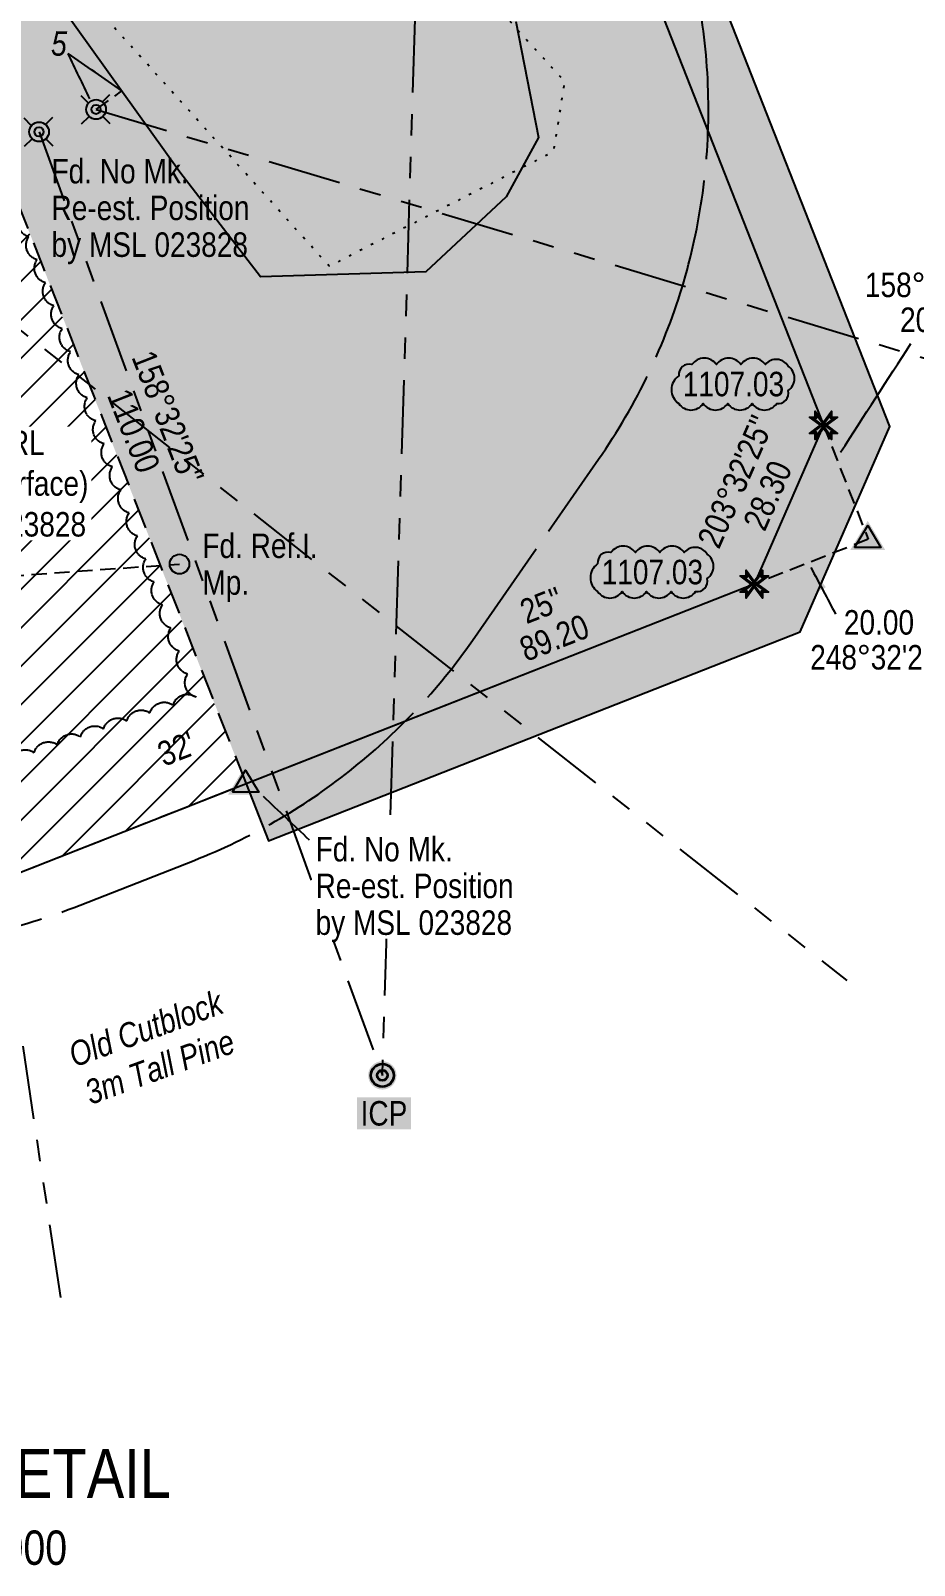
# Model space of a CAD drawing. Extents: x 357117 to 366258, y 6049523 to 6057149.
# Drawn here: x 359876 to 360236, y 6051631 to 6052258 of the extents above; entities that cross this region are included whole.
import ezdxf
from ezdxf.enums import TextEntityAlignment as Align

# ---------------------------------------------------------------- set-up
doc = ezdxf.new("R2010")
doc.units = 0
doc.header["$LTSCALE"] = 5
for name, pattern in [('0', [1, 1, 0]), ('foc-ACCESSROAD', [3.75, 2.5, -1.25]), ('foc-BUFFER', [16.75, 15, -1.75]), ('foc-DRILLPATH', [14.75, 6, -1.75, 1.75, -1.75, 1.75, -1.75]), ('foc-TIELINE', [1.875, 1.25, -0.625]), ('foc-TOPO', [1, 0.2, -0.8]), ('foc-TRAV', [1.875, 1.25, -0.625])]:
    doc.linetypes.add(name, pattern=pattern)
for name, color, linetype in [('AUX-BUFFER', 7, 'foc-BUFFER'), ('C-WS', 13, 'foc-ACCESSROAD'), ('DETAIL-T', 7, 'Continuous'), ('L-BD1', 253, 'Continuous'), ('L-MON', 1, 'Continuous'), ('P-ELEVATION', 7, 'Continuous'), ('P-PDRILLPATH', 12, 'foc-DRILLPATH'), ('P-PROPOSED', 10, 'Continuous'), ('P-PROPOSED-EXISTING-H', 59, 'Continuous'), ('P-PROPOSED-H', 21, 'Continuous'), ('P-TEMP-BLUE', 146, 'Continuous'), ('P-TRAV', 4, 'foc-TRAV'), ('T-BUSH', 110, '0'), ('T-BUSH-T', 110, 'Continuous'), ('T-TIE', 201, 'foc-TIELINE'), ('T-VEGETATION CHANGE', 104, 'foc-TOPO'), ('WETLAND', 143, 'Continuous')]:
    doc.layers.add(name, color=color, linetype=linetype)
doc.layers.add('C-WS-T', color=13, linetype='Continuous', lineweight=9)
doc.layers.add('T-TIE-T', color=201, linetype='Continuous', lineweight=18)
doc.layers.add('P-TEMP-BLUE-H', color=7, linetype='Continuous', true_color=0x99e6ff)
doc.styles.add('80', font='ARIALN.TTF', dxfattribs={"height": 10})
doc.styles.add('80CG', font='ARIALN.TTF', dxfattribs={"height": 10})
doc.styles.add('80L', font='ARIALN.TTF', dxfattribs={"height": 10})
doc.dimstyles.new('Compass 5 000', dxfattribs={"dimscale": 5, "dimtxt": 9, "dimasz": 2, "dimexe": 0.2, "dimexo": 0.0625, "dimgap": 0.5, "dimtad": 0, "dimtih": 1, "dimtoh": 1, "dimzin": 0, "dimdsep": 46, "dimtxsty": '80CG', "dimcen": 0.1, "dimse1": 1, "dimse2": 1, "dimclrd": 256, "dimclrt": 256, "dimaunit": 1, "dimadec": 4, "dimazin": 0, "dimtfac": 0.06, "dimtofl": 0, "dimtmove": 0, "dimatfit": 1, "dimfxl": 0.2, "dimtolj": 1, "dimtzin": 0, "dimlwd": -1, "dimarcsym": 0})

# ---------------------------------------------------------------- blocks, each defined once
blk = doc.blocks.new('TRIA')
blk.add_hatch(color=255).paths.add_polyline_path([(-0.04, 1.52), (-1.47, -0.87), (1.39, -0.87)])
blk = doc.blocks.new('TRIAA')
blk.add_blockref('TRIA', (0, 0))
blk = doc.blocks.new('TRIB')
at = {"color": 1}
blk.add_lwpolyline([(-1.12, -0.67), (-0.04, 1.13), (1.04, -0.67)], close=True, dxfattribs=at)
blk = doc.blocks.new('TRIBB')
blk.add_blockref('TRIB', (0, 0))
blk = doc.blocks.new('TRICC')
for name in ['TRIAA', 'TRIBB']:
    blk.add_blockref(name, (0, 0))
blk = doc.blocks.new('plspike')
blk.add_blockref('TRICC', (0, 0))
blk = doc.blocks.new('fdia')
at = {"color": 255, "const_width": 1}
blk.add_lwpolyline([(-0.5, 0, 1), (0.5, 0, 1)], format="xyb", close=True, dxfattribs=at)
blk = doc.blocks.new('Fdiaa')
blk.add_blockref('fdia', (0, 0))
blk = doc.blocks.new('fdib')
at = {"color": 1, "const_width": 1.6}
blk.add_lwpolyline([(-0.4, 0, 1), (0.4, 0, 1)], format="xyb", close=True, dxfattribs=at)
at = {"color": 1}
blk.add_circle((0, 0), 0.8, dxfattribs=at)
blk = doc.blocks.new('Fdibb')
blk.add_blockref('fdib', (0, 0))
blk = doc.blocks.new('fdicc')
for name in ['Fdibb', 'Fdiaa']:
    blk.add_blockref(name, (0, 0))
blk = doc.blocks.new('FDI')
blk.add_blockref('fdicc', (0, 0))
blk = doc.blocks.new('WC')
at = {"layer": 'L-MON'}
h = blk.add_hatch(color=255, dxfattribs=at)
h.dxf.hatch_style = 1
edge = h.paths.add_edge_path()
edge.add_arc((0, 0), 0.9, 0, 360)
at = {"layer": 'L-MON', "color": 240, "flags": 128}
for points in [[(-0.62, 0.5), (-1.23, 1.12)], [(0.52, 0.61), (1.13, 1.21)], [(-1.18, -1.18), (-0.56, -0.57)], [(1.16, -1.18), (0.56, -0.57)]]:
    blk.add_lwpolyline(points, dxfattribs=at)
at = {"layer": 'L-MON', "color": 240}
for radius in [0.8, 0.373]:
    blk.add_circle((0, 0), radius, dxfattribs=at)
blk = doc.blocks.new('TEMP')
h = blk.add_hatch(color=255)
h.dxf.hatch_style = 1
h.paths.add_polyline_path([(0, 0.25), (-0.67, 1.15), (-0.67, 0.67), (-1.15, 0.67), (-0.25, 0), (-1.15, -0.67), (-0.67, -0.67), (-0.67, -1.15), (0, -0.25), (0.67, -1.15), (0.67, -0.67), (1.15, -0.67), (0.25, 0), (1.15, 0.67), (0.67, 0.67), (0.67, 1.15)])
h.paths.add_polyline_path([(0.57, 0.85), (0.57, 0.57), (0.85, 0.57), (0.08, 0), (0.85, -0.57), (0.57, -0.57), (0.57, -0.85), (0, -0.08), (-0.57, -0.85), (-0.57, -0.57), (-0.85, -0.57), (-0.08, 0), (-0.85, 0.57), (-0.57, 0.57), (-0.57, 0.85), (0, 0.08)], flags=16)
h = blk.add_hatch(color=1)
h.dxf.hatch_style = 1
h.paths.add_polyline_path([(0, 0.08), (-0.57, 0.85), (-0.57, 0.57), (-0.85, 0.57), (-0.08, 0), (-0.85, -0.57), (-0.57, -0.57), (-0.57, -0.85), (0, -0.08), (0.57, -0.85), (0.57, -0.57), (0.85, -0.57), (0.08, 0), (0.85, 0.57), (0.57, 0.57), (0.57, 0.85)])
at = {"color": 1}
for p, q in [((-0.08, 0), (0.08, 0)), ((0, 0.08), (0, -0.08))]:
    blk.add_line(p, q, dxfattribs=at)
at = {"color": 255, "flags": 128}
blk.add_lwpolyline([(-0.25, 0), (-1.15, 0.67), (-0.67, 0.67), (-0.67, 1.15), (0, 0.25), (0.67, 1.15), (0.67, 0.67), (1.15, 0.67), (0.25, 0), (1.15, -0.67), (0.67, -0.67), (0.67, -1.15), (0, -0.25), (-0.67, -1.15), (-0.67, -0.67), (-1.15, -0.67)], close=True, dxfattribs=at)
at = {"color": 1, "flags": 128}
blk.add_lwpolyline([(-0.08, 0), (-0.85, 0.57), (-0.57, 0.57), (-0.57, 0.85), (0, 0.08), (0.57, 0.85), (0.57, 0.57), (0.85, 0.57), (0.08, 0), (0.85, -0.57), (0.57, -0.57), (0.57, -0.85), (0, -0.08), (-0.57, -0.85), (-0.57, -0.57), (-0.85, -0.57)], close=True, dxfattribs=at)
blk = doc.blocks.new('*U86')
at = {"layer": 'P-ELEVATION'}
h = blk.add_hatch(color=111, dxfattribs=at)
h.dxf.hatch_style = 1
edge = h.paths.add_edge_path()
edge.add_arc((-17.35, -4.5), 6.1, 215, 325)
edge.add_arc((-7.35, -4.5), 6.1, 215, 325)
edge.add_arc((2.65, -4.5), 6.1, 215, 325)
edge.add_arc((12.65, -4.5), 6.1, 215, 325)
edge.add_arc((18.14, -3.7), 4.32, 263.43363, 373.43363)
edge.add_arc((18.85, 2.3), 6.1, 305, 415)
edge.add_arc((17.45, 4.39), 5.69, 30.69553, 140.69553)
edge.add_arc((8.05, 4.5), 6.1, 35, 145)
edge.add_arc((-1.95, 4.5), 6.1, 35, 145)
edge.add_arc((-11.95, 4.5), 6.1, 35, 145)
edge.add_arc((-18.04, 3.81), 4.33, 75.42608, 185.42608)
edge.add_arc((-18.36, -2.3), 6.96, 125, 235)
at = {"color": 240, "flags": 128}
blk.add_lwpolyline([(-22.35, -8, 0.520567), (-12.35, -8, 0.520567), (-2.35, -8, 0.520567), (7.65, -8, 0.520567), (17.65, -8, 0.520567), (22.35, -2.7, 0.520567), (22.35, 7.3, 0.520567), (13.05, 8, 0.520567), (3.05, 8, 0.520567), (-6.95, 8, 0.520567), (-16.95, 8, 0.520567), (-22.35, 3.4, 0.520567)], format="xyb", close=True, dxfattribs=at)
at = {"layer": 'P-ELEVATION', "color": 240, "flags": 128}
blk.add_lwpolyline([(0, 0, 12.5, 0, 0), (-11.05, -5.53, 0, 0, 0)], format="xyseb", dxfattribs=at)
at = {"layer": 'P-ELEVATION', "color": 240, "style": '80'}
blk.add_attdef('ELEVATION', text='', height=10, dxfattribs=at).set_placement((0, 0), align=Align.MIDDLE_CENTER)
blk = doc.blocks.new('*U70')
at = {"layer": 'DETAIL-T', "color": 3, "insert": (0, 0), "char_height": 20, "width": 217.1081, "attachment_point": 5, "style": '80CG'}
blk.add_mtext('\\pxqc;PAD SITE DETAIL\\P{\\H0.7x;SCALE 1:2000}', dxfattribs=at)
blk = doc.blocks.new('ICP_text')
at = {"color": 14, "insert": (-10.78, -0.47), "char_height": 10, "attachment_point": 5, "style": '80L', "bg_fill": 1, "box_fill_scale": 1.15, "bg_fill_color": 255, "bg_fill_transparency": 0}
blk.add_mtext_dynamic_manual_height_columns('\\pxqc;ICP', width=19.0702, gutter_width=47.5, heights=[0], dxfattribs=at)
blk = doc.blocks.new('plbh')
at = {"layer": 'L-MON'}
h = blk.add_hatch(color=255, dxfattribs=at)
h.dxf.hatch_style = 1
edge = h.paths.add_edge_path()
edge.add_arc((0, 0), 1.16, 0, 360)
h = blk.add_hatch(color=256, dxfattribs=at)
h.dxf.hatch_style = 1
h.paths.add_polyline_path([(-0.96, 0, 1), (0.96, 0, 1)])
h.paths.add_polyline_path([(0.91, 0, -1), (-0.91, 0, -1)], flags=16)
h.paths.add_polyline_path([(0.45, 0, -1), (-0.45, 0, -1)], flags=0)
h = blk.add_hatch(color=256, dxfattribs=at)
h.dxf.hatch_style = 1
h.paths.add_polyline_path([(-0.45, 0, 1), (0.45, 0, 1)])
h.paths.add_polyline_path([(0.4, 0, -1), (-0.4, 0, -1)], flags=16)
at = {"layer": 'L-MON', "color": 240}
for radius in [0.96, 0.91, 0.45, 0.4]:
    blk.add_circle((0, 0), radius, dxfattribs=at)

msp = doc.modelspace()

# ---------------------------------------------------------------- hatches: boundary and pattern name
at = {"layer": 'P-PROPOSED-EXISTING-H'}
h = msp.add_hatch(dxfattribs=at)
h.set_pattern_fill('ANSI31', color=256, scale=3.498865)
h.set_pattern_definition([(45, (-1660.105, 2124.41), (-7.85517671, 7.85517671), [])])
h.paths.add_polyline_path([(359583.979, 6052096.289), (359863.091, 6052206.008), (359963.666, 6051950.155), (359684.554, 6051840.436)])
at = {"layer": 'P-PROPOSED-H'}
h = msp.add_hatch(color=256, dxfattribs=at)
h.dxf.hatch_style = 1
h.paths.add_polyline_path([(359535.789, 6052355.548), (359507.547, 6052290.722), (359583.979, 6052096.289), (359863.091, 6052206.008), (359963.666, 6051950.155), (360171.124, 6052031.706), (360199.366, 6052096.532), (360040.651, 6052500.284), (359975.825, 6052528.526)])
at = {"layer": 'P-TEMP-BLUE-H'}
h = msp.add_hatch(color=256, dxfattribs=at)
h.dxf.hatch_style = 1
h.paths.add_polyline_path([(359559.124, 6052159.517), (359507.547, 6052290.722), (359535.789, 6052355.548), (359975.825, 6052528.526), (360040.651, 6052500.284), (360199.366, 6052096.532), (360171.124, 6052031.706), (359963.666, 6051950.155), (359972.809, 6051926.896), (360189.902, 6052012.234), (360226.412, 6052096.041), (360060.124, 6052519.062), (359976.316, 6052555.572), (359517.011, 6052375.02), (359480.501, 6052291.213), (359535.864, 6052150.374)])

# ---------------------------------------------------------------- linework, layer by layer
at = {"layer": 'AUX-BUFFER', "color": 251, "linetype": 'foc-BUFFER', "flags": 128}
msp.add_lwpolyline([(359895.894, 6051900.645), (359942.414, 6051918.928, 0.1480728), (360056.087, 6052008.704), (360107.581, 6052082.648, 0.7420498), (359811.077, 6052458.071), (359764.557, 6052439.788, 0.1480728), (359650.885, 6052350.011), (359599.391, 6052276.068, 0.7420498)], format="xyb", close=True, dxfattribs=at)
at = {"layer": 'C-WS', "flags": 128}
msp.add_lwpolyline([(359583.979, 6052096.289), (359863.091, 6052206.008), (359963.666, 6051950.155), (359684.554, 6051840.436), (359583.979, 6052096.289)], dxfattribs=at)
at = {"layer": 'P-PDRILLPATH', "flags": 128}
for points in [[(359879.166, 6052216.321), (360019.286, 6051831.153), (360045.11, 6052660.625)], [(359902.406, 6052225.464), (360289.323, 6052109.295)], [(359850.911, 6052151.521), (360208.889, 6051869.918)], [(359887.991, 6051740.515), (359827.651, 6052142.379)]]:
    msp.add_lwpolyline(points, dxfattribs=at)
at = {"layer": 'P-PROPOSED', "flags": 128}
msp.add_lwpolyline([(359507.547, 6052290.722), (359535.789, 6052355.548), (359975.825, 6052528.526), (360040.651, 6052500.284), (360199.366, 6052096.532), (360171.124, 6052031.706), (359684.554, 6051840.436)], close=True, dxfattribs=at)
at = {"layer": 'P-TEMP-BLUE', "flags": 128}
msp.add_lwpolyline([(359559.124, 6052159.517), (359507.547, 6052290.722), (359535.789, 6052355.548), (359975.825, 6052528.526), (360040.651, 6052500.284), (360199.366, 6052096.532), (360171.124, 6052031.706), (359963.666, 6051950.155), (359972.809, 6051926.896), (360189.902, 6052012.234), (360226.412, 6052096.041), (360060.124, 6052519.062), (359976.316, 6052555.572), (359517.011, 6052375.02), (359480.501, 6052291.213), (359535.864, 6052150.374)], close=True, dxfattribs=at)
at = {"layer": 'P-TRAV'}
for p, q in [((360199.366, 6052096.532), (360217.658, 6052049.999)), ((360217.658, 6052049.999), (360171.124, 6052031.706))]:
    msp.add_line(p, q, dxfattribs=at)
at = {"layer": 'P-TRAV', "flags": 128}
msp.add_lwpolyline([(359791.866, 6052029.727), (359936.464, 6052039.871)], dxfattribs=at)
at = {"layer": 'T-BUSH', "flags": 128}
msp.add_lwpolyline([(359535.375, 6051908.851, -0.5205671), (359542.894, 6051915.438, -0.5205671), (359550.414, 6051922.026, -0.5205671), (359557.933, 6051928.614, -0.5205671), (359565.726, 6051934.824, -0.5205671), (359574.305, 6051939.957, -0.5205671), (359582.884, 6051945.089, -0.5205671), (359591.463, 6051950.221, -0.5205671), (359600.041, 6051955.353, -0.5205671), (359608.856, 6051960.06, -0.5205671), (359617.756, 6051964.613, -0.5205671), (359626.656, 6051969.165, -0.5205671), (359635.556, 6051973.717, -0.5205671), (359644.456, 6051978.269, -0.5205671), (359649.832, 6051972.524, -0.5205671), (359654.077, 6051963.474, -0.5205671), (359658.322, 6051954.423, -0.5205671), (359662.567, 6051945.372, -0.5205671), (359666.812, 6051936.322, -0.5205671), (359671.057, 6051927.271, -0.5205671), (359675.911, 6051919.062, -0.5205671), (359685.836, 6051917.87, -0.5205671), (359695.762, 6051916.679, -0.5205671), (359705.687, 6051915.487, -0.5205671), (359715.613, 6051914.295, -0.5205671), (359725.538, 6051913.103, -0.5205671), (359735.202, 6051914.393, -0.5205671), (359744.661, 6051917.627, -0.5205671), (359754.121, 6051920.861, -0.5205671), (359763.58, 6051924.094, -0.5205671), (359773.039, 6051927.328, -0.5205671), (359782.498, 6051930.562, -0.5205671), (359791.958, 6051933.796, -0.5205671), (359801.417, 6051937.03, -0.5205671), (359810.876, 6051940.264, -0.5205671), (359820.335, 6051943.498, -0.5205671), (359829.795, 6051946.731, -0.5205671), (359839.254, 6051949.965, -0.5205671), (359848.713, 6051953.199, -0.5205671), (359858.172, 6051956.433, -0.5205671), (359867.632, 6051959.667, -0.5205671), (359877.091, 6051962.901, -0.5205671), (359886.55, 6051966.135, -0.5205671), (359896.009, 6051969.369, -0.5205671), (359905.469, 6051972.602, -0.5205671), (359914.928, 6051975.836, -0.5205671), (359924.387, 6051979.07, -0.5205671), (359933.846, 6051982.304, -0.5205671), (359943.205, 6051985.586, -0.5205671), (359939.791, 6051994.982, -0.5205671), (359936.378, 6052004.378, -0.5205671), (359932.965, 6052013.774, -0.5205671), (359929.552, 6052023.17, -0.5205671), (359926.139, 6052032.566, -0.5205671), (359922.726, 6052041.962, -0.5205671), (359919.312, 6052051.358, -0.5205671), (359915.899, 6052060.755, -0.5205671), (359912.486, 6052070.151, -0.5205671), (359909.073, 6052079.547, -0.5205671), (359905.66, 6052088.943, -0.5205671), (359902.247, 6052098.339, -0.5205671), (359898.834, 6052107.735, -0.5205671), (359895.42, 6052117.131, -0.5205671), (359892.007, 6052126.527, -0.5205671), (359888.594, 6052135.923, -0.5205671), (359885.181, 6052145.319, -0.5205671), (359881.768, 6052154.715, -0.5205671), (359878.355, 6052164.111, -0.5205671), (359874.941, 6052173.507, -0.5205671), (359871.528, 6052182.903, -0.5205671), (359868.115, 6052192.299, -0.5205671), (359859.107, 6052188.721, -0.5205671), (359849.931, 6052184.754, -0.5205671), (359840.755, 6052180.786, -0.5205671), (359831.58, 6052176.819, -0.5205671), (359822.404, 6052172.852, -0.5205671), (359813.228, 6052168.885, -0.5205671), (359804.052, 6052164.917, -0.5205671), (359794.876, 6052160.95, -0.5205671), (359785.7, 6052156.983, -0.5205671), (359776.525, 6052153.015, -0.5205671), (359767.349, 6052149.048, -0.5205671), (359758.173, 6052145.081, -0.5205671), (359748.997, 6052141.114, -0.5205671), (359739.821, 6052137.146, -0.5205671), (359730.645, 6052133.179, -0.5205671), (359721.47, 6052129.212, -0.5205671), (359712.294, 6052125.245, -0.5205671), (359703.118, 6052121.277, -0.5205671), (359693.942, 6052117.31, -0.5205671), (359684.766, 6052113.343, -0.5205671), (359675.59, 6052109.376, -0.5205671), (359666.415, 6052105.408, -0.5205671), (359657.239, 6052101.441, -0.5205671), (359648.063, 6052097.474, -0.5205671), (359638.887, 6052093.506, -0.5205671), (359629.711, 6052089.539, -0.5205671), (359620.535, 6052085.572, -0.5205671), (359611.36, 6052081.605, -0.5205671), (359602.184, 6052077.637, -0.5205671), (359605.587, 6052068.688, -0.5205671), (359609.559, 6052059.514, -0.5205671), (359613.53, 6052050.34, -0.5205671), (359617.501, 6052041.166, -0.5205671), (359620.178, 6052032.026, -0.5205671), (359615.737, 6052023.069, -0.5205671), (359611.296, 6052014.113, -0.5205671), (359606.856, 6052005.157, -0.5205671), (359602.415, 6051996.201, -0.5205671), (359593.921, 6051991.356, -0.5205671), (359584.902, 6051987.042, -0.5205671), (359575.884, 6051982.729, -0.5205671), (359566.866, 6051978.415, -0.5205671), (359561.617, 6051975.904, -0.5205671)], format="xyb", dxfattribs=at)
at = {"layer": 'T-TIE'}
msp.add_line((359902.406, 6052225.464), (359912.92, 6052233), dxfattribs=at)
at = {"layer": 'T-VEGETATION CHANGE', "flags": 128}
msp.add_lwpolyline([(359757.611, 6052338.981), (359707.981, 6052421.114), (359716.201, 6052476.901), (359747.606, 6052498.709), (359798.904, 6052478.244), (359851.466, 6052483.346), (359903.871, 6052567.081), (359934.014, 6052553.381), (360038.894, 6052429.886), (360035.709, 6052412.919), (359990.756, 6052390.614), (359991.414, 6052349.274), (360093.646, 6052236.919), (360089.129, 6052208.221), (359997.614, 6052161.456), (359875.576, 6052296.941)], close=True, dxfattribs=at)
at = {"layer": 'WETLAND'}
msp.add_lwpolyline([(360073.801, 6052261.388), (360083.09, 6052214.02), (360069.886, 6052189.828), (360037.022, 6052159.121), (359969.597, 6052157.2), (359936.625, 6052199.923), (359876.686, 6052283.557)], dxfattribs=at)

# ---------------------------------------------------------------- block references
at = {"xscale": 0.99967581, "yscale": 0.99967581, "zscale": 0.99967581}
for p in [(360162.621, 6052113.366), (360129.521, 6052036.624)]:
    msp.add_blockref('*U86', p, dxfattribs=at).add_auto_attribs({'ELEVATION': '1107.03'})
msp.add_blockref('ICP_text', (360030.715, 6051816.066), dxfattribs=at)
msp.add_blockref('*U70', (359837.536, 6051654.927))
at = {"layer": 'L-MON'}
for name, p, xscale, yscale, zscale in [('WC', (359902.406, 6052225.464), 4.998379049999987, 4.998379049999987, 4.998379049999987), ('WC', (359879.146, 6052216.323), 4.998379049999987, 4.998379049999987, 4.998379049999987), ('plspike', (360217.641, 6052049.949), 4.998379049999987, 4.998379049999987, 4.998379049999987), ('FDI', (359936.464, 6052039.871), 4.998379049999987, 4.998379049999987, 4.998379049999987), ('plspike', (359963.646, 6051950.151), 4.998379049999987, 4.998379049999987, 4.998379049999987), ('plbh', (360019.286, 6051831.153), 4.998379049999986, 4.998379049999986, 4.998379049999986)]:
    msp.add_blockref(name, p, dxfattribs=dict(at, xscale=xscale, yscale=yscale, zscale=zscale))
at = {"layer": 'L-MON', "color": 6, "xscale": 4.998379049999992, "yscale": 4.998379049999992, "zscale": 4.998379049999992}
for p in [(360199.366, 6052096.532), (360171.124, 6052031.706)]:
    msp.add_blockref('TEMP', p, dxfattribs=at)

# ---------------------------------------------------------------- texts
at = {"layer": 'L-BD1', "style": '80L'}
for s, height, p in [("158°32'25''", 9.99676, (360244.667, 6052153.862)), ('20.00', 9.9968, (360244.971, 6052139.62)), ('20.00', 9.9968, (360222.028, 6052016.081)), ("248°32'25''", 9.99676, (360222.332, 6052001.839))]:
    msp.add_text(s, height=height, dxfattribs=at).set_placement(p, align=Align.MIDDLE)
for s, height, rotation, p in [("203°32'25''", 9.99676, 66.4597, (360163.478, 6052073.602)), ('28.30', 9.9968, 66.4597, (360176.538, 6052067.912)), ("25''", 9.9968, 21.4587, (360084.27, 6052023.077)), ('89.20', 9.9968, 21.4587, (360089.481, 6052009.819)), ("32'", 9.9968, 21.4587, (359935.249, 6051964.497))]:
    msp.add_text(s, height=height, rotation=rotation, dxfattribs=at).set_placement(p, align=Align.MIDDLE)
at = {"layer": 'L-BD1', "attachment_point": 2, "rotation": 291.4597, "style": '80L', "bg_fill": 1, "box_fill_scale": 1.15, "bg_fill_color": 21, "bg_fill_transparency": 0}
for s, insert, char_height, width in [("158°32'25''", (359936.421, 6052101.616), 9.99676, 56.28911), ('110.00', (359922.465, 6052096.13), 9.9968, 34.56355)]:
    msp.add_mtext(s, dxfattribs=dict(at, insert=insert, char_height=char_height, width=width))
at = {"layer": 'L-MON', "attachment_point": 1, "line_spacing_factor": 0.9, "style": '80L', "bg_fill": 1, "box_fill_scale": 1.15, "bg_fill_color": 21, "bg_fill_transparency": 0}
for s, width, insert, char_height in [('\\pxql;Fd. No Mk.\\PRe-est. Position\\Pby MSL 023828', 80.16139, (359884.209, 6052205.274), 9.99676), ('Fd. Ref.I.\\PMp.', 47.67344, (359945.789, 6052052.352), 9.9968)]:
    msp.add_mtext_dynamic_manual_height_columns(s, width=width, gutter_width=50, heights=[0], dxfattribs=dict(at, insert=insert, char_height=char_height))
at = {"layer": 'T-BUSH-T', "insert": (359885.54, 6051842.082), "char_height": 9.99676, "attachment_point": 1, "rotation": 20, "style": '80L'}
msp.add_mtext_dynamic_manual_height_columns('\\pxqc;{\\fArial Narrow|b0|i1|c0|p34;\\C48;Old Cutblock\\P\\C256;3m Tall Pine}', width=75.4079, gutter_width=50, heights=[0], dxfattribs=at)
at = {"layer": 'T-TIE-T', "insert": (359887.445, 6052257.387), "char_height": 9.994, "width": 6.65126, "attachment_point": 2, "rotation": 358.138056, "style": '80L'}
msp.add_mtext('{\\fArial Narrow|b0|i1|c0|p34;5}', dxfattribs=at)

# ---------------------------------------------------------------- leaders
at = {"layer": 'L-BD1', "color": 6, "path_type": 1}
for points in [[(360206.374, 6052085.554), (360235.054, 6052129.9)], [(360194.224, 6052038.464), (360204.332, 6052019.412)]]:
    msp.add_leader(points, dimstyle='Compass 5 000', override={"dimgap": 0.5, "dimtad": 0}, dxfattribs=at)
at = {"layer": 'L-MON', "path_type": 1}
msp.add_leader([(359970.586, 6051945.117), (359989.375, 6051927.349)], dimstyle='Compass 5 000', override={"dimgap": 0.5, "dimtad": 0}, dxfattribs=at)
at = {"layer": 'T-TIE-T', "path_type": 1}
for points in [[(359899.844, 6052229.739), (359891.024, 6052248.261)], [(359912.92, 6052233), (359891.024, 6052248.261)]]:
    msp.add_leader(points, dimstyle='Compass 5 000', override={"dimgap": 0.5, "dimtad": 0}, dxfattribs=at)

# ---------------------------------------------------------------- next in the draw order: texts
at = {"layer": 'C-WS-T', "insert": (359832.744, 6052094.442), "char_height": 9.99676, "attachment_point": 1, "style": '80L', "bg_fill": 3, "box_fill_scale": 1.15, "bg_fill_color": 256, "bg_fill_true_color": 256, "bg_fill_transparency": 0}
msp.add_mtext_dynamic_manual_height_columns('\\pxqc;CNRL\\P3-7 (Surface)\\PMSL 023828', width=66.2528, gutter_width=50, heights=[0], dxfattribs=at)
at = {"layer": 'L-MON', "insert": (359992.029, 6051928.503), "char_height": 9.99676, "attachment_point": 1, "line_spacing_factor": 0.9, "style": '80L', "bg_fill": 3, "box_fill_scale": 1.15, "bg_fill_color": 256, "bg_fill_true_color": 256, "bg_fill_transparency": 0}
msp.add_mtext_dynamic_manual_height_columns('\\pxql;Fd. No Mk.\\PRe-est. Position\\Pby MSL 023828', width=80.16139, gutter_width=50, heights=[0], dxfattribs=at)

doc.saveas('drawing.dxf')
